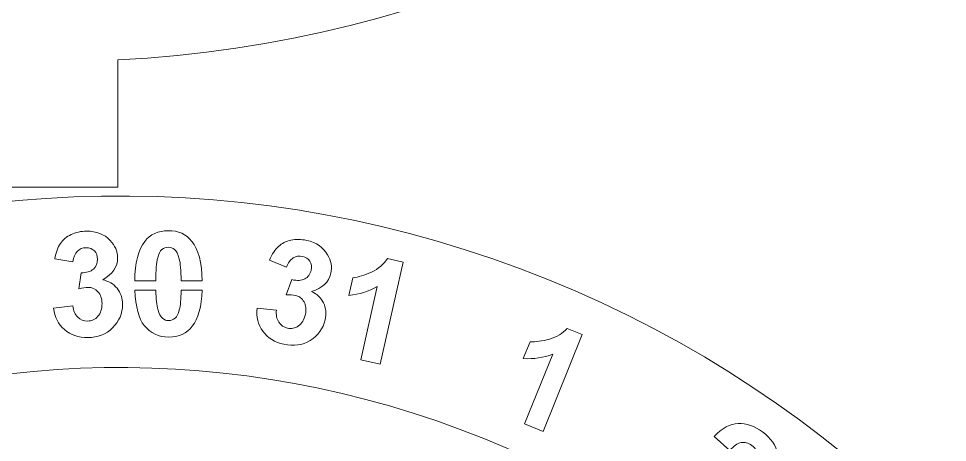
# Model space of a CAD drawing. Header units: millimetres. Extents: x -2159 to -1639, y -1602 to -453.
# Drawn here: x -1749 to -1675.9, y -814.1 to -780.8 of the extents above; entities that cross this region are included whole.
import ezdxf

# ---------------------------------------------------------------- set-up
doc = ezdxf.new("R2010")
doc.units = ezdxf.units.MM
doc.header["$MEASUREMENT"] = 0
doc.layers.add('Layer 1', color=7, linetype='Continuous')

msp = doc.modelspace()

# ---------------------------------------------------------------- linework, layer by layer
at = {"layer": 'Layer 1', "color": 250, "lineweight": 9}
for points, knots in [([(-2046.6411, -783.8113), (-2046.6411, -783.8113), (-2046.6576, -789.0378), (-2046.6576, -789.0378), (-2046.6576, -789.0378), (-2046.6576, -789.0378), (-2046.5709, -789.0378), (-2046.5709, -789.0378), (-2046.5709, -789.0378), (-2046.5709, -789.0378), (-2046.5709, -794.0378), (-2046.5709, -794.0378), (-2046.5709, -794.0378), (-2046.5709, -794.0378), (-2026.5709, -794.0378), (-2026.5709, -794.0378), (-2026.5709, -794.0378), (-2026.5709, -794.0378), (-2026.5709, -789.0378), (-2026.5709, -789.0378), (-2026.5709, -789.0378), (-2026.5709, -789.0378), (-1903.3272, -789.0378), (-1903.3272, -789.0378), (-1903.3272, -789.0378), (-1903.3272, -789.0378), (-1903.3272, -794.0378), (-1903.3272, -794.0378), (-1903.3272, -794.0378), (-1903.3272, -794.0378), (-1883.3272, -794.0378), (-1883.3272, -794.0378), (-1883.3272, -794.0378), (-1883.3272, -794.0378), (-1883.3272, -789.0378), (-1883.3272, -789.0378), (-1883.3272, -789.0378), (-1883.3272, -789.0378), (-1761.2076, -789.0378), (-1761.2076, -789.0378), (-1761.2076, -789.0378), (-1761.2076, -789.0378), (-1761.2076, -794.0378), (-1761.2076, -794.0378), (-1761.2076, -794.0378), (-1761.2076, -794.0378), (-1741.2076, -794.0378), (-1741.2076, -794.0378), (-1741.2076, -794.0378), (-1741.2076, -794.0378), (-1741.2076, -789.0378), (-1741.2076, -789.0378), (-1741.2076, -789.0378), (-1741.2076, -789.0378), (-1741.2076, -784.0378), (-1741.2076, -784.0378), (-1741.2076, -784.0378), (-1741.2076, -784.0378), (-1741.2134, -784.0378), (-1741.2134, -784.0378), (-1741.2134, -784.0378), (-1691.0047, -781.5065), (-1651.0759, -739.9983), (-1651.0759, -689.1605), (-1651.0759, -689.1605), (-1651.0759, -636.6918), (-1693.6072, -594.1603), (-1746.0759, -594.1603), (-1746.0759, -594.1603), (-1771.1778, -594.1603), (-1795.0375, -603.9629), (-1812.8924, -621.6006), (-1812.8924, -621.6006), (-1812.8924, -621.6006), (-1813.2964, -621.9997), (-1813.2964, -621.9997), (-1813.2964, -621.9997), (-1813.2964, -621.9997), (-1829.6424, -632.0912), (-1829.6424, -632.0912), (-1829.6424, -632.0912), (-1829.6424, -632.0912), (-1829.7426, -632.1469), (-1829.7426, -632.1469), (-1829.7426, -632.1469), (-1840.2371, -637.9783), (-1850.9289, -640.874), (-1862.9224, -638.975), (-1862.9224, -638.975), (-1870.7094, -637.742), (-1878.0459, -634.6847), (-1885.1789, -631.4401), (-1885.1789, -631.4401), (-1895.1773, -626.8921), (-1896.6165, -626.8921), (-1906.6152, -631.4401), (-1906.6152, -631.4401), (-1913.7481, -634.6847), (-1921.0847, -637.742), (-1928.8716, -638.975), (-1928.8716, -638.975), (-1940.8652, -640.874), (-1951.5568, -637.9783), (-1962.0513, -632.1469), (-1962.0513, -632.1469), (-1962.0513, -632.1469), (-1962.122, -632.1076), (-1962.122, -632.1076), (-1962.122, -632.1076), (-1962.122, -632.1076), (-1978.7088, -622.175), (-1978.7088, -622.175), (-1978.7088, -622.175), (-1978.7088, -622.175), (-1979.1408, -621.7461), (-1979.1408, -621.7461), (-1979.1408, -621.7461), (-1981.7168, -619.1884), (-1984.6376, -616.9848), (-1987.4511, -614.7608), (-1987.4511, -614.7608), (-2003.5915, -601.9944), (-2023.9866, -594.3707), (-2046.1633, -594.3707), (-2046.1633, -594.3707), (-2068.336, -594.3708), (-2088.617, -601.7017), (-2104.8757, -614.7609), (-2104.8757, -614.7609), (-2087.6641, -626.4633), (-2074.5111, -645.6591), (-2067.9563, -665.9926), (-2067.9563, -665.9926), (-2074.0914, -671.7832), (-2077.9215, -679.9897), (-2077.9215, -689.0916), (-2077.9215, -689.0916), (-2077.9215, -699.0582), (-2073.3291, -707.9508), (-2066.1467, -713.7733), (-2066.1467, -713.7733), (-2071.2815, -734.573), (-2083.1803, -754.6828), (-2099.354, -767.4754), (-2099.354, -767.4754), (-2084.3121, -777.7026), (-2066.1743, -783.6632), (-2046.6411, -783.8113)], [0, 0, 0, 0, 0.0263158, 0.0263158, 0.0263158, 0.0263158, 0.0526316, 0.0526316, 0.0526316, 0.0526316, 0.0789474, 0.0789474, 0.0789474, 0.0789474, 0.1052632, 0.1052632, 0.1052632, 0.1052632, 0.1315789, 0.1315789, 0.1315789, 0.1315789, 0.1578947, 0.1578947, 0.1578947, 0.1578947, 0.1842105, 0.1842105, 0.1842105, 0.1842105, 0.2105263, 0.2105263, 0.2105263, 0.2105263, 0.2368421, 0.2368421, 0.2368421, 0.2368421, 0.2631579, 0.2631579, 0.2631579, 0.2631579, 0.2894737, 0.2894737, 0.2894737, 0.2894737, 0.3157895, 0.3157895, 0.3157895, 0.3157895, 0.3421053, 0.3421053, 0.3421053, 0.3421053, 0.3684211, 0.3684211, 0.3684211, 0.3684211, 0.3947368, 0.3947368, 0.3947368, 0.3947368, 0.4210526, 0.4210526, 0.4210526, 0.4210526, 0.4473684, 0.4473684, 0.4473684, 0.4473684, 0.4736842, 0.4736842, 0.4736842, 0.4736842, 0.5, 0.5, 0.5, 0.5, 0.5263158, 0.5263158, 0.5263158, 0.5263158, 0.5526316, 0.5526316, 0.5526316, 0.5526316, 0.5789474, 0.5789474, 0.5789474, 0.5789474, 0.6052632, 0.6052632, 0.6052632, 0.6052632, 0.6315789, 0.6315789, 0.6315789, 0.6315789, 0.6578947, 0.6578947, 0.6578947, 0.6578947, 0.6842105, 0.6842105, 0.6842105, 0.6842105, 0.7105263, 0.7105263, 0.7105263, 0.7105263, 0.7368421, 0.7368421, 0.7368421, 0.7368421, 0.7631579, 0.7631579, 0.7631579, 0.7631579, 0.7894737, 0.7894737, 0.7894737, 0.7894737, 0.8157895, 0.8157895, 0.8157895, 0.8157895, 0.8421053, 0.8421053, 0.8421053, 0.8421053, 0.8684211, 0.8684211, 0.8684211, 0.8684211, 0.8947368, 0.8947368, 0.8947368, 0.8947368, 0.9210526, 0.9210526, 0.9210526, 0.9210526, 0.9473684, 0.9473684, 0.9473684, 0.9473684, 1, 1, 1, 1]), ([(-1707.3702, -801.3175), (-1661.2961, -819.9329), (-1639.0364, -872.3735), (-1657.6515, -918.4475), (-1657.6515, -918.4475), (-1676.2666, -964.5215), (-1728.7073, -986.7814), (-1774.7816, -968.1663), (-1774.7816, -968.1663), (-1820.8557, -949.551), (-1843.1153, -897.1104), (-1824.5002, -851.0364), (-1824.5002, -851.0364), (-1805.8851, -804.9622), (-1753.4443, -782.7024), (-1707.3702, -801.3175)], [0, 0, 0, 0, 0.2, 0.2, 0.2, 0.2, 0.4, 0.4, 0.4, 0.4, 0.6, 0.6, 0.6, 0.6, 1, 1, 1, 1]), ([(-1746.2685, -803.5835), (-1746.2685, -803.5835), (-1744.7497, -803.3901), (-1744.7497, -803.3901), (-1744.7497, -803.3901), (-1744.6997, -803.7783), (-1744.5687, -804.0745), (-1744.356, -804.279), (-1744.356, -804.279), (-1744.1435, -804.4834), (-1743.8876, -804.5848), (-1743.5888, -804.5829), (-1743.5888, -804.5829), (-1743.2668, -804.5812), (-1742.9971, -804.4559), (-1742.7775, -804.2088), (-1742.7775, -804.2088), (-1742.56, -803.962), (-1742.4515, -803.6298), (-1742.4539, -803.211), (-1742.4539, -803.211), (-1742.4563, -802.8167), (-1742.5627, -802.5031), (-1742.7755, -802.2739), (-1742.7755, -802.2739), (-1742.9883, -802.0446), (-1743.246, -801.9299), (-1743.5508, -801.9318), (-1743.5508, -801.9318), (-1743.7507, -801.9329), (-1743.9886, -801.9743), (-1744.2661, -802.054), (-1744.2661, -802.054), (-1744.2661, -802.054), (-1744.1001, -800.7808), (-1744.1001, -800.7808), (-1744.1001, -800.7808), (-1743.6772, -800.7898), (-1743.3562, -800.6946), (-1743.1343, -800.4971), (-1743.1343, -800.4971), (-1742.9126, -800.3017), (-1742.8036, -800.0401), (-1742.8056, -799.7144), (-1742.8056, -799.7144), (-1742.8072, -799.4382), (-1742.8902, -799.2197), (-1743.055, -799.055), (-1743.055, -799.055), (-1743.2197, -798.8921), (-1743.4373, -798.8116), (-1743.7095, -798.8131), (-1743.7095, -798.8131), (-1743.9783, -798.8147), (-1744.2063, -798.9093), (-1744.3936, -799.0971), (-1744.3936, -799.0971), (-1744.5831, -799.2847), (-1744.6957, -799.5576), (-1744.7356, -799.9161), (-1744.7356, -799.9161), (-1744.7356, -799.9161), (-1746.1767, -799.6787), (-1746.1767, -799.6787), (-1746.1767, -799.6787), (-1746.0786, -799.1791), (-1745.9305, -798.7801), (-1745.7286, -798.4801), (-1745.7286, -798.4801), (-1745.5283, -798.1818), (-1745.2462, -797.9459), (-1744.885, -797.7724), (-1744.885, -797.7724), (-1744.5242, -797.6008), (-1744.1172, -797.5127), (-1743.6677, -797.5102), (-1743.6677, -797.5102), (-1742.8984, -797.5056), (-1742.28, -797.7478), (-1741.8122, -798.2384), (-1741.8122, -798.2384), (-1741.4271, -798.6398), (-1741.2323, -799.0959), (-1741.2292, -799.6044), (-1741.2292, -799.6044), (-1741.2252, -800.3241), (-1741.614, -800.9034), (-1742.3982, -801.3366), (-1742.3982, -801.3366), (-1741.929, -801.4347), (-1741.5544, -801.6573), (-1741.2706, -802.0061), (-1741.2706, -802.0061), (-1740.9885, -802.3549), (-1740.8452, -802.7769), (-1740.8424, -803.272), (-1740.8424, -803.272), (-1740.8383, -803.99), (-1741.0975, -804.6047), (-1741.6182, -805.1144), (-1741.6182, -805.1144), (-1742.1392, -805.624), (-1742.7888, -805.8811), (-1743.5696, -805.8855), (-1743.5696, -805.8855), (-1744.3087, -805.8898), (-1744.9229, -805.6801), (-1745.4113, -805.2544), (-1745.4113, -805.2544), (-1745.9011, -804.8308), (-1746.1863, -804.2743), (-1746.2685, -803.5835)], [0, 0, 0, 0, 0.0344828, 0.0344828, 0.0344828, 0.0344828, 0.0689655, 0.0689655, 0.0689655, 0.0689655, 0.1034483, 0.1034483, 0.1034483, 0.1034483, 0.137931, 0.137931, 0.137931, 0.137931, 0.1724138, 0.1724138, 0.1724138, 0.1724138, 0.2068966, 0.2068966, 0.2068966, 0.2068966, 0.2413793, 0.2413793, 0.2413793, 0.2413793, 0.2758621, 0.2758621, 0.2758621, 0.2758621, 0.3103448, 0.3103448, 0.3103448, 0.3103448, 0.3448276, 0.3448276, 0.3448276, 0.3448276, 0.3793103, 0.3793103, 0.3793103, 0.3793103, 0.4137931, 0.4137931, 0.4137931, 0.4137931, 0.4482759, 0.4482759, 0.4482759, 0.4482759, 0.4827586, 0.4827586, 0.4827586, 0.4827586, 0.5172414, 0.5172414, 0.5172414, 0.5172414, 0.5517241, 0.5517241, 0.5517241, 0.5517241, 0.5862069, 0.5862069, 0.5862069, 0.5862069, 0.6206897, 0.6206897, 0.6206897, 0.6206897, 0.6551724, 0.6551724, 0.6551724, 0.6551724, 0.6896552, 0.6896552, 0.6896552, 0.6896552, 0.7241379, 0.7241379, 0.7241379, 0.7241379, 0.7586207, 0.7586207, 0.7586207, 0.7586207, 0.7931034, 0.7931034, 0.7931034, 0.7931034, 0.8275862, 0.8275862, 0.8275862, 0.8275862, 0.862069, 0.862069, 0.862069, 0.862069, 0.8965517, 0.8965517, 0.8965517, 0.8965517, 0.9310345, 0.9310345, 0.9310345, 0.9310345, 1, 1, 1, 1]), ([(-1737.2385, -798.7757), (-1737.425, -798.7767), (-1737.5923, -798.8385), (-1737.7363, -798.9614), (-1737.7363, -798.9614), (-1737.8821, -799.082), (-1737.9953, -799.3), (-1738.0734, -799.6146), (-1738.0734, -799.6146), (-1738.1689, -799.9864), (-1738.2183, -800.5926), (-1738.2217, -801.4296), (-1738.2217, -801.4296), (-1738.2217, -801.4296), (-1739.8776, -801.4296), (-1739.8776, -801.4296), (-1739.8776, -801.4296), (-1739.8598, -800.0058), (-1739.5981, -798.9699), (-1739.0941, -798.3236), (-1739.0941, -798.3236), (-1738.6538, -797.7611), (-1738.0382, -797.4776), (-1737.2459, -797.473), (-1737.2459, -797.473), (-1736.4537, -797.4685), (-1735.833, -797.7486), (-1735.3824, -798.3136), (-1735.3824, -798.3136), (-1734.8724, -798.9492), (-1734.6004, -799.989), (-1734.5681, -801.4296), (-1734.5681, -801.4296), (-1734.5681, -801.4296), (-1736.2241, -801.4296), (-1736.2241, -801.4296), (-1736.2241, -801.4296), (-1736.236, -800.5903), (-1736.2866, -800.0056), (-1736.3761, -799.6753), (-1736.3761, -799.6753), (-1736.4734, -799.3158), (-1736.5949, -799.0746), (-1736.7402, -798.9556), (-1736.7402, -798.9556), (-1736.8857, -798.8344), (-1737.0519, -798.7747), (-1737.2385, -798.7757)], [0, 0, 0, 0, 0.0769231, 0.0769231, 0.0769231, 0.0769231, 0.1538462, 0.1538462, 0.1538462, 0.1538462, 0.2307692, 0.2307692, 0.2307692, 0.2307692, 0.3076923, 0.3076923, 0.3076923, 0.3076923, 0.3846154, 0.3846154, 0.3846154, 0.3846154, 0.4615385, 0.4615385, 0.4615385, 0.4615385, 0.5384615, 0.5384615, 0.5384615, 0.5384615, 0.6153846, 0.6153846, 0.6153846, 0.6153846, 0.6923077, 0.6923077, 0.6923077, 0.6923077, 0.7692308, 0.7692308, 0.7692308, 0.7692308, 0.8461538, 0.8461538, 0.8461538, 0.8461538, 1, 1, 1, 1]), ([(-1712.4259, -813.8312), (-1673.2631, -829.6542), (-1654.3422, -874.2287), (-1670.1651, -913.3917), (-1670.1651, -913.3917), (-1685.988, -952.5545), (-1730.5627, -971.4753), (-1769.7257, -955.6525), (-1769.7257, -955.6525), (-1808.8886, -939.8299), (-1827.8095, -895.255), (-1811.9866, -856.0922), (-1811.9866, -856.0922), (-1796.1638, -816.9294), (-1751.5891, -798.0085), (-1712.4259, -813.8312)], [0, 0, 0, 0, 0.2, 0.2, 0.2, 0.2, 0.4, 0.4, 0.4, 0.4, 0.6, 0.6, 0.6, 0.6, 1, 1, 1, 1]), ([(-1730.2532, -803.5641), (-1730.2532, -803.5641), (-1728.7301, -803.7191), (-1728.7301, -803.7191), (-1728.7301, -803.7191), (-1728.7694, -804.1086), (-1728.7086, -804.427), (-1728.5478, -804.6742), (-1728.5478, -804.6742), (-1728.3871, -804.9214), (-1728.1608, -805.0781), (-1727.8691, -805.1439), (-1727.8691, -805.1439), (-1727.5553, -805.2149), (-1727.2642, -805.1539), (-1726.9944, -804.9631), (-1726.9944, -804.9631), (-1726.7266, -804.7716), (-1726.5459, -804.4728), (-1726.4535, -804.0642), (-1726.4535, -804.0642), (-1726.3665, -803.6795), (-1726.3993, -803.35), (-1726.5548, -803.0785), (-1726.5548, -803.0785), (-1726.71, -802.8073), (-1726.9351, -802.6373), (-1727.2325, -802.57), (-1727.2325, -802.57), (-1727.4274, -802.526), (-1727.6683, -802.5123), (-1727.9569, -802.5271), (-1727.9569, -802.5271), (-1727.9569, -802.5271), (-1727.5071, -801.3246), (-1727.5071, -801.3246), (-1727.5071, -801.3246), (-1727.0975, -801.429), (-1726.7629, -801.409), (-1726.5022, -801.2667), (-1726.5022, -801.2667), (-1726.2421, -801.1265), (-1726.0768, -800.8962), (-1726.0049, -800.5788), (-1726.0049, -800.5788), (-1725.944, -800.3093), (-1725.9757, -800.0777), (-1726.0988, -799.8799), (-1726.0988, -799.8799), (-1726.2226, -799.6841), (-1726.4161, -799.5564), (-1726.6817, -799.4962), (-1726.6817, -799.4962), (-1726.9437, -799.437), (-1727.1873, -799.4776), (-1727.4123, -799.6181), (-1727.4123, -799.6181), (-1727.6392, -799.7581), (-1727.8108, -799.9986), (-1727.9306, -800.3384), (-1727.9306, -800.3384), (-1727.9306, -800.3384), (-1729.2807, -799.7813), (-1729.2807, -799.7813), (-1729.2807, -799.7813), (-1729.0722, -799.3169), (-1728.8377, -798.9618), (-1728.573, -798.7151), (-1728.573, -798.7151), (-1728.3105, -798.4698), (-1727.982, -798.304), (-1727.5915, -798.2167), (-1727.5915, -798.2167), (-1727.2009, -798.1312), (-1726.7846, -798.1375), (-1726.3462, -798.2366), (-1726.3462, -798.2366), (-1725.5957, -798.4062), (-1725.0481, -798.782), (-1724.7036, -799.3656), (-1724.7036, -799.3656), (-1724.4194, -799.8438), (-1724.3327, -800.332), (-1724.4446, -800.8281), (-1724.4446, -800.8281), (-1724.6035, -801.5301), (-1725.1135, -802.0065), (-1725.9751, -802.2511), (-1725.9751, -802.2511), (-1725.5404, -802.4526), (-1725.2259, -802.7542), (-1725.0282, -803.1582), (-1725.0282, -803.1582), (-1724.8323, -803.5618), (-1724.7882, -804.0052), (-1724.8974, -804.4882), (-1724.8974, -804.4882), (-1725.0558, -805.1884), (-1725.4473, -805.7286), (-1726.0699, -806.1074), (-1726.0699, -806.1074), (-1726.6924, -806.486), (-1727.3836, -806.5892), (-1728.1453, -806.417), (-1728.1453, -806.417), (-1728.8661, -806.254), (-1729.4171, -805.9108), (-1729.7963, -805.3856), (-1729.7963, -805.3856), (-1730.1777, -804.8621), (-1730.3295, -804.2556), (-1730.2532, -803.5641)], [0, 0, 0, 0, 0.0344828, 0.0344828, 0.0344828, 0.0344828, 0.0689655, 0.0689655, 0.0689655, 0.0689655, 0.1034483, 0.1034483, 0.1034483, 0.1034483, 0.137931, 0.137931, 0.137931, 0.137931, 0.1724138, 0.1724138, 0.1724138, 0.1724138, 0.2068966, 0.2068966, 0.2068966, 0.2068966, 0.2413793, 0.2413793, 0.2413793, 0.2413793, 0.2758621, 0.2758621, 0.2758621, 0.2758621, 0.3103448, 0.3103448, 0.3103448, 0.3103448, 0.3448276, 0.3448276, 0.3448276, 0.3448276, 0.3793103, 0.3793103, 0.3793103, 0.3793103, 0.4137931, 0.4137931, 0.4137931, 0.4137931, 0.4482759, 0.4482759, 0.4482759, 0.4482759, 0.4827586, 0.4827586, 0.4827586, 0.4827586, 0.5172414, 0.5172414, 0.5172414, 0.5172414, 0.5517241, 0.5517241, 0.5517241, 0.5517241, 0.5862069, 0.5862069, 0.5862069, 0.5862069, 0.6206897, 0.6206897, 0.6206897, 0.6206897, 0.6551724, 0.6551724, 0.6551724, 0.6551724, 0.6896552, 0.6896552, 0.6896552, 0.6896552, 0.7241379, 0.7241379, 0.7241379, 0.7241379, 0.7586207, 0.7586207, 0.7586207, 0.7586207, 0.7931034, 0.7931034, 0.7931034, 0.7931034, 0.8275862, 0.8275862, 0.8275862, 0.8275862, 0.862069, 0.862069, 0.862069, 0.862069, 0.8965517, 0.8965517, 0.8965517, 0.8965517, 0.9310345, 0.9310345, 0.9310345, 0.9310345, 1, 1, 1, 1]), ([(-1720.5762, -807.9763), (-1720.5762, -807.9763), (-1722.1033, -807.631), (-1722.1033, -807.631), (-1722.1033, -807.631), (-1722.1033, -807.631), (-1720.797, -801.8539), (-1720.797, -801.8539), (-1720.797, -801.8539), (-1721.4726, -802.2518), (-1722.218, -802.4913), (-1723.0325, -802.5707), (-1723.0325, -802.5707), (-1723.0325, -802.5707), (-1722.7176, -801.1775), (-1722.7176, -801.1775), (-1722.7176, -801.1775), (-1722.2888, -801.1377), (-1721.8002, -800.9887), (-1721.2511, -800.728), (-1721.2511, -800.728), (-1720.7007, -800.47), (-1720.285, -800.1168), (-1720.0007, -799.6715), (-1720.0007, -799.6715), (-1720.0007, -799.6715), (-1718.7616, -799.9516), (-1718.7616, -799.9516), (-1718.7616, -799.9516), (-1718.7616, -799.9516), (-1720.5762, -807.9763), (-1720.5762, -807.9763)], [0, 0, 0, 0, 0.1111111, 0.1111111, 0.1111111, 0.1111111, 0.2222222, 0.2222222, 0.2222222, 0.2222222, 0.3333333, 0.3333333, 0.3333333, 0.3333333, 0.4444444, 0.4444444, 0.4444444, 0.4444444, 0.5555556, 0.5555556, 0.5555556, 0.5555556, 0.6666667, 0.6666667, 0.6666667, 0.6666667, 0.7777778, 0.7777778, 0.7777778, 0.7777778, 1, 1, 1, 1]), ([(-1738.2142, -802.1503), (-1738.1963, -802.8558), (-1738.1474, -803.3562), (-1738.0673, -803.6522), (-1738.0673, -803.6522), (-1737.9699, -804.0116), (-1737.8485, -804.2508), (-1737.7031, -804.3698), (-1737.7031, -804.3698), (-1737.5576, -804.489), (-1737.3915, -804.547), (-1737.2049, -804.5461), (-1737.2049, -804.5461), (-1737.0182, -804.5449), (-1736.8512, -804.483), (-1736.7051, -804.3602), (-1736.7051, -804.3602), (-1736.5613, -804.2396), (-1736.4481, -804.0217), (-1736.3699, -803.7072), (-1736.3699, -803.7072), (-1736.2845, -803.3771), (-1736.2358, -802.8578), (-1736.2243, -802.1503), (-1736.2243, -802.1503), (-1736.2243, -802.1503), (-1734.5722, -802.1503), (-1734.5722, -802.1503), (-1734.5722, -802.1503), (-1734.6178, -803.4432), (-1734.8773, -804.393), (-1735.3493, -804.998), (-1735.3493, -804.998), (-1735.7897, -805.5607), (-1736.4051, -805.844), (-1737.1973, -805.8487), (-1737.1973, -805.8487), (-1737.9935, -805.8533), (-1738.637, -805.5505), (-1739.1282, -804.9399), (-1739.1282, -804.9399), (-1739.5667, -804.3948), (-1739.8132, -803.4638), (-1739.8673, -802.1503), (-1739.8673, -802.1503), (-1739.8673, -802.1503), (-1738.2142, -802.1503), (-1738.2142, -802.1503)], [0, 0, 0, 0, 0.0769231, 0.0769231, 0.0769231, 0.0769231, 0.1538462, 0.1538462, 0.1538462, 0.1538462, 0.2307692, 0.2307692, 0.2307692, 0.2307692, 0.3076923, 0.3076923, 0.3076923, 0.3076923, 0.3846154, 0.3846154, 0.3846154, 0.3846154, 0.4615385, 0.4615385, 0.4615385, 0.4615385, 0.5384615, 0.5384615, 0.5384615, 0.5384615, 0.6153846, 0.6153846, 0.6153846, 0.6153846, 0.6923077, 0.6923077, 0.6923077, 0.6923077, 0.7692308, 0.7692308, 0.7692308, 0.7692308, 0.8461538, 0.8461538, 0.8461538, 0.8461538, 1, 1, 1, 1]), ([(-1707.7517, -813.2647), (-1707.7517, -813.2647), (-1709.2032, -812.6782), (-1709.2032, -812.6782), (-1709.2032, -812.6782), (-1709.2032, -812.6782), (-1706.9845, -807.1866), (-1706.9845, -807.1866), (-1706.9845, -807.1866), (-1707.7154, -807.4704), (-1708.4897, -807.587), (-1709.3064, -807.5343), (-1709.3064, -807.5343), (-1709.3064, -807.5343), (-1708.7713, -806.2099), (-1708.7713, -806.2099), (-1708.7713, -806.2099), (-1708.3417, -806.2396), (-1707.8354, -806.1711), (-1707.2515, -806.0023), (-1707.2515, -806.0023), (-1706.6667, -805.836), (-1706.1997, -805.5543), (-1705.8475, -805.1606), (-1705.8475, -805.1606), (-1705.8475, -805.1606), (-1704.6697, -805.6365), (-1704.6697, -805.6365), (-1704.6697, -805.6365), (-1704.6697, -805.6365), (-1707.7517, -813.2647), (-1707.7517, -813.2647)], [0, 0, 0, 0, 0.1111111, 0.1111111, 0.1111111, 0.1111111, 0.2222222, 0.2222222, 0.2222222, 0.2222222, 0.3333333, 0.3333333, 0.3333333, 0.3333333, 0.4444444, 0.4444444, 0.4444444, 0.4444444, 0.5555556, 0.5555556, 0.5555556, 0.5555556, 0.6666667, 0.6666667, 0.6666667, 0.6666667, 0.7777778, 0.7777778, 0.7777778, 0.7777778, 1, 1, 1, 1]), ([(-1692.479, -820.6274), (-1692.479, -820.6274), (-1693.3728, -821.8539), (-1693.3728, -821.8539), (-1693.3728, -821.8539), (-1693.3728, -821.8539), (-1698.0179, -818.4687), (-1698.0179, -818.4687), (-1698.0179, -818.4687), (-1697.6279, -818.0384), (-1697.1551, -817.7077), (-1696.6004, -817.4738), (-1696.6004, -817.4738), (-1696.0454, -817.2399), (-1695.1446, -817.0485), (-1693.901, -816.8977), (-1693.901, -816.8977), (-1692.898, -816.7758), (-1692.2571, -816.6639), (-1691.9775, -816.5645), (-1691.9775, -816.5645), (-1691.5963, -816.4234), (-1691.3075, -816.2199), (-1691.1116, -815.951), (-1691.1116, -815.951), (-1690.8957, -815.6549), (-1690.8092, -815.3705), (-1690.8525, -815.0948), (-1690.8525, -815.0948), (-1690.8939, -814.8206), (-1691.0556, -814.5823), (-1691.3339, -814.3792), (-1691.3339, -814.3792), (-1691.6109, -814.1776), (-1691.8907, -814.1017), (-1692.1768, -814.1497), (-1692.1768, -814.1497), (-1692.4603, -814.1969), (-1692.7553, -814.4057), (-1693.0637, -814.7747), (-1693.0637, -814.7747), (-1693.0637, -814.7747), (-1694.2906, -813.6787), (-1694.2906, -813.6787), (-1694.2906, -813.6787), (-1693.6792, -813.0055), (-1693.0506, -812.6602), (-1692.4031, -812.6442), (-1692.4031, -812.6442), (-1691.7568, -812.6297), (-1691.1224, -812.848), (-1690.4996, -813.3018), (-1690.4996, -813.3018), (-1689.8171, -813.7992), (-1689.4159, -814.3748), (-1689.2933, -815.0285), (-1689.2933, -815.0285), (-1689.1726, -815.681), (-1689.3121, -816.2816), (-1689.712, -816.8304), (-1689.712, -816.8304), (-1689.9396, -817.1426), (-1690.2117, -817.3978), (-1690.5292, -817.6002), (-1690.5292, -817.6002), (-1690.8456, -817.8009), (-1691.2372, -817.9664), (-1691.7054, -818.0984), (-1691.7054, -818.0984), (-1692.0149, -818.1883), (-1692.5209, -818.2705), (-1693.2198, -818.3503), (-1693.2198, -818.3503), (-1693.9202, -818.4289), (-1694.371, -818.4895), (-1694.5747, -818.5358), (-1694.5747, -818.5358), (-1694.779, -818.5792), (-1694.9594, -818.6375), (-1695.1155, -818.7061), (-1695.1155, -818.7061), (-1695.1155, -818.7061), (-1692.479, -820.6274), (-1692.479, -820.6274)], [0, 0, 0, 0, 0.0454545, 0.0454545, 0.0454545, 0.0454545, 0.0909091, 0.0909091, 0.0909091, 0.0909091, 0.1363636, 0.1363636, 0.1363636, 0.1363636, 0.1818182, 0.1818182, 0.1818182, 0.1818182, 0.2272727, 0.2272727, 0.2272727, 0.2272727, 0.2727273, 0.2727273, 0.2727273, 0.2727273, 0.3181818, 0.3181818, 0.3181818, 0.3181818, 0.3636364, 0.3636364, 0.3636364, 0.3636364, 0.4090909, 0.4090909, 0.4090909, 0.4090909, 0.4545455, 0.4545455, 0.4545455, 0.4545455, 0.5, 0.5, 0.5, 0.5, 0.5454545, 0.5454545, 0.5454545, 0.5454545, 0.5909091, 0.5909091, 0.5909091, 0.5909091, 0.6363636, 0.6363636, 0.6363636, 0.6363636, 0.6818182, 0.6818182, 0.6818182, 0.6818182, 0.7272727, 0.7272727, 0.7272727, 0.7272727, 0.7727273, 0.7727273, 0.7727273, 0.7727273, 0.8181818, 0.8181818, 0.8181818, 0.8181818, 0.8636364, 0.8636364, 0.8636364, 0.8636364, 0.9090909, 0.9090909, 0.9090909, 0.9090909, 1, 1, 1, 1])]:
    msp.add_open_spline(points, degree=3, knots=knots, dxfattribs=at)

doc.saveas('drawing.dxf')
